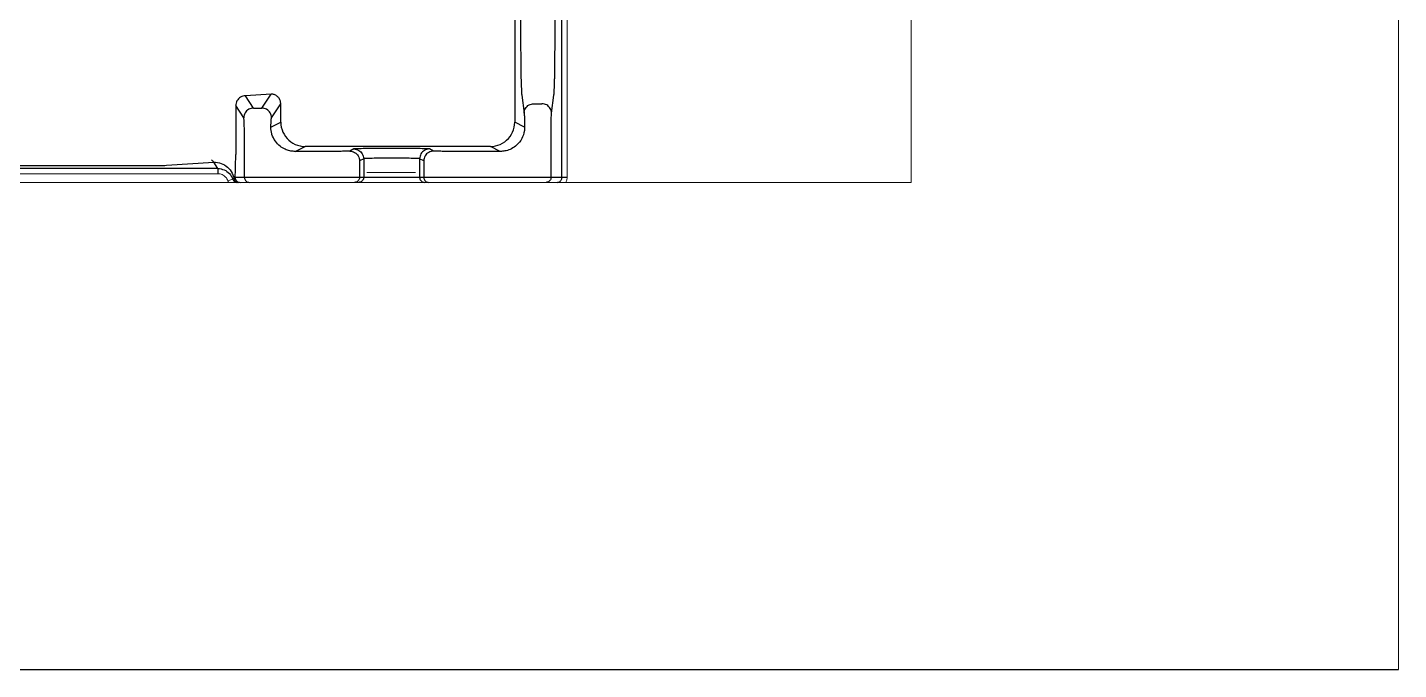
# Model space of a CAD drawing. Header units: millimetres. Extents: x 100 to 940, y 100 to 694.
# Drawn here: x 321.37 to 335.44, y 145.85 to 152.44 of the extents above; entities that cross this region are included whole.
import ezdxf

# ---------------------------------------------------------------- set-up
doc = ezdxf.new("R2010")
doc.units = ezdxf.units.MM
for name, color, linetype, lineweight in [('DTM_CURVE', 7, 'Continuous', 9), ('OUTLINE', 6, 'Continuous', 9), ('PAREDE', 7, 'Continuous', 9)]:
    doc.layers.add(name, color=color, linetype=linetype, lineweight=lineweight)

msp = doc.modelspace()

# ---------------------------------------------------------------- linework, layer by layer
at = {"color": 9, "linetype": 'Continuous'}
for p, q in [((326.778, 152.017), (326.82, 156.313)), ((326.392, 155.884), (326.43, 152.007)), ((326.367, 155.264), (326.367, 151.466)), ((326.43, 152.007), (326.43, 151.987)), ((326.43, 151.987), (326.431, 151.965)), ((326.431, 151.965), (326.431, 151.942)), ((326.777, 151.953), (326.778, 151.975)), ((326.777, 151.93), (326.777, 151.953)), ((326.778, 151.997), (326.778, 152.017)), ((326.778, 151.975), (326.778, 151.997)), ((326.431, 151.942), (326.431, 151.92)), ((323.867, 151.753), (323.604, 151.734)), ((323.687, 151.61), (323.604, 151.734)), ((323.771, 151.61), (323.867, 151.753)), ((326.439, 151.742), (326.463, 151.558)), ((323.504, 151.635), (323.504, 151.135)), ((323.587, 151.51), (323.504, 151.635)), ((323.687, 151.61), (323.771, 151.61)), ((323.871, 151.51), (323.966, 151.653)), ((323.966, 151.466), (323.966, 151.653)), ((326.563, 151.655), (326.645, 151.655)), ((323.866, 151.415), (323.966, 151.466)), ((326.468, 151.415), (326.367, 151.466)), ((323.594, 150.897), (323.594, 151.311)), ((326.74, 150.897), (326.74, 151.365)), ((323.504, 151.122), (323.504, 151.135)), ((323.504, 151.108), (323.504, 151.122)), ((323.504, 151.094), (323.504, 151.108)), ((324.115, 151.165), (324.216, 151.216)), ((326.117, 151.216), (324.216, 151.216)), ((324.717, 151.19), (324.674, 151.168)), ((325.534, 151.168), (325.491, 151.19)), ((326.218, 151.165), (325.718, 151.165)), ((326.218, 151.165), (326.117, 151.216)), ((320.747, 151.019), (322.686, 151.019)), ((322.794, 151.023), (323.278, 151.053)), ((323.266, 151.069), (323.256, 151.08)), ((323.269, 151.066), (323.266, 151.069)), ((323.32, 150.989), (323.278, 151.053)), ((323.32, 150.989), (323.32, 150.936)), ((323.501, 150.958), (323.502, 150.973)), ((323.502, 151.003), (323.503, 151.018)), ((323.502, 150.987), (323.502, 151.003)), ((323.502, 150.973), (323.502, 150.987)), ((323.503, 151.064), (323.504, 151.08)), ((323.503, 151.049), (323.503, 151.064)), ((323.503, 151.034), (323.503, 151.049)), ((323.503, 151.018), (323.503, 151.034)), ((323.504, 151.08), (323.504, 151.094)), ((324.817, 151.09), (324.774, 151.068)), ((324.774, 151.068), (324.774, 150.897)), ((324.817, 151.09), (324.817, 150.897)), ((325.391, 151.09), (325.391, 150.897)), ((325.434, 151.068), (325.391, 151.09)), ((325.434, 151.068), (325.434, 150.897)), ((326.904, 150.897), (323.498, 150.897)), ((323.499, 150.919), (323.5, 150.932)), ((323.5, 150.932), (323.501, 150.945)), ((323.501, 150.945), (323.501, 150.958)), ((323.539, 150.848), (323.548, 150.847))]:
    msp.add_line(p, q, dxfattribs=at)
at = {"color": 7, "linetype": 'Continuous'}
for p, q in [((326.852, 150.897), (326.852, 154.135)), ((323.32, 150.989), (320.751, 150.989))]:
    msp.add_line(p, q, dxfattribs=at)
msp.add_line((295.436, 145.847), (335.436, 145.847))
at = {"color": 9, "linetype": 'Continuous'}
for points in [[(326.431, 151.92), (326.432, 151.897), (326.432, 151.886), (326.433, 151.875), (326.433, 151.865), (326.433, 151.854), (326.433, 151.844), (326.434, 151.835), (326.434, 151.825), (326.435, 151.816), (326.435, 151.808), (326.435, 151.8), (326.436, 151.792), (326.436, 151.785), (326.436, 151.778), (326.437, 151.772), (326.437, 151.767), (326.438, 151.761), (326.438, 151.757), (326.438, 151.752), (326.439, 151.748), (326.439, 151.745), (326.439, 151.742)], [(326.745, 151.558), (326.769, 151.742), (326.769, 151.745), (326.769, 151.748), (326.77, 151.752), (326.77, 151.756), (326.77, 151.761), (326.771, 151.766), (326.771, 151.772), (326.772, 151.778), (326.772, 151.784), (326.772, 151.791), (326.773, 151.799), (326.773, 151.807), (326.774, 151.815), (326.774, 151.824), (326.774, 151.833), (326.775, 151.843), (326.775, 151.853), (326.775, 151.863), (326.776, 151.874), (326.776, 151.885), (326.776, 151.896), (326.776, 151.907), (326.777, 151.918), (326.777, 151.93)], [(323.604, 151.734), (323.591, 151.734), (323.578, 151.731), (323.566, 151.727), (323.554, 151.721), (323.543, 151.714), (323.533, 151.705), (323.525, 151.695), (323.517, 151.685), (323.512, 151.673), (323.507, 151.66), (323.505, 151.648), (323.504, 151.635)], [(323.966, 151.653), (323.966, 151.66), (323.965, 151.667), (323.964, 151.674), (323.962, 151.681), (323.96, 151.689), (323.957, 151.696), (323.953, 151.703), (323.949, 151.71), (323.944, 151.716), (323.939, 151.722), (323.933, 151.728), (323.927, 151.733), (323.92, 151.738), (323.914, 151.741), (323.907, 151.745), (323.9, 151.748), (323.893, 151.75), (323.886, 151.751), (323.879, 151.752), (323.873, 151.753), (323.867, 151.753)], [(323.687, 151.61), (323.674, 151.609), (323.661, 151.607), (323.649, 151.602), (323.637, 151.597), (323.626, 151.589), (323.616, 151.581), (323.608, 151.571), (323.6, 151.56), (323.595, 151.548), (323.59, 151.536), (323.588, 151.523), (323.587, 151.51)], [(323.871, 151.51), (323.87, 151.523), (323.868, 151.536), (323.864, 151.548), (323.858, 151.56), (323.85, 151.571), (323.842, 151.581), (323.832, 151.589), (323.821, 151.597), (323.809, 151.602), (323.797, 151.607), (323.784, 151.609), (323.771, 151.61)], [(326.463, 151.558), (326.464, 151.571), (326.467, 151.583), (326.471, 151.595), (326.477, 151.606), (326.484, 151.617), (326.493, 151.626), (326.503, 151.635), (326.514, 151.642), (326.525, 151.647), (326.538, 151.651), (326.55, 151.654), (326.563, 151.655)], [(326.463, 151.558), (326.464, 151.552), (326.465, 151.545), (326.465, 151.536), (326.466, 151.526), (326.466, 151.514), (326.467, 151.502), (326.467, 151.488), (326.467, 151.474), (326.468, 151.459), (326.468, 151.445), (326.468, 151.43), (326.468, 151.415)], [(326.745, 151.558), (326.744, 151.571), (326.741, 151.583), (326.737, 151.595), (326.731, 151.606), (326.724, 151.617), (326.715, 151.626), (326.705, 151.635), (326.695, 151.642), (326.683, 151.647), (326.671, 151.651), (326.658, 151.654), (326.645, 151.655)], [(326.74, 151.365), (326.74, 151.383), (326.74, 151.4), (326.74, 151.417), (326.74, 151.433), (326.74, 151.449), (326.741, 151.465), (326.741, 151.48), (326.741, 151.494), (326.742, 151.507), (326.742, 151.518), (326.743, 151.529), (326.743, 151.538), (326.744, 151.546), (326.744, 151.553), (326.745, 151.558)], [(323.594, 151.311), (323.594, 151.327), (323.593, 151.343), (323.593, 151.359), (323.593, 151.375), (323.593, 151.391), (323.593, 151.406), (323.592, 151.421), (323.592, 151.435), (323.592, 151.448), (323.591, 151.46), (323.591, 151.471), (323.59, 151.481), (323.59, 151.489), (323.589, 151.496), (323.589, 151.502), (323.588, 151.506), (323.588, 151.509), (323.587, 151.51)], [(323.866, 151.415), (323.866, 151.423), (323.866, 151.43), (323.866, 151.437), (323.866, 151.444), (323.867, 151.451), (323.867, 151.457), (323.867, 151.464), (323.867, 151.47), (323.868, 151.476), (323.868, 151.481), (323.868, 151.486), (323.869, 151.49), (323.869, 151.494), (323.869, 151.498), (323.869, 151.501), (323.87, 151.504), (323.87, 151.506), (323.87, 151.507), (323.871, 151.509), (323.871, 151.51), (323.871, 151.51)], [(323.876, 151.34), (323.873, 151.349), (323.871, 151.357), (323.87, 151.366), (323.868, 151.374), (323.867, 151.383), (323.866, 151.391), (323.866, 151.399), (323.866, 151.407), (323.866, 151.415)], [(323.966, 151.466), (323.968, 151.439), (323.972, 151.414), (323.979, 151.388), (323.988, 151.364), (324, 151.341), (324.014, 151.319), (324.031, 151.298), (324.049, 151.28), (324.069, 151.263), (324.091, 151.249), (324.115, 151.237), (324.139, 151.228), (324.164, 151.221), (324.19, 151.217), (324.216, 151.216)], [(326.117, 151.216), (326.143, 151.217), (326.169, 151.221), (326.194, 151.228), (326.219, 151.237), (326.242, 151.249), (326.264, 151.263), (326.284, 151.28), (326.303, 151.298), (326.319, 151.319), (326.333, 151.341), (326.345, 151.364), (326.355, 151.388), (326.361, 151.414), (326.365, 151.439), (326.367, 151.466)], [(326.468, 151.415), (326.468, 151.409), (326.468, 151.403), (326.468, 151.397), (326.467, 151.391), (326.467, 151.385), (326.466, 151.379)], [(324.115, 151.165), (324.104, 151.165), (324.093, 151.166), (324.082, 151.167), (324.071, 151.169), (324.059, 151.171), (324.047, 151.174), (324.035, 151.178), (324.023, 151.182), (324.01, 151.188), (323.997, 151.194), (323.985, 151.201), (323.972, 151.21), (323.959, 151.219), (323.946, 151.23), (323.934, 151.242), (323.922, 151.255), (323.911, 151.27), (323.9, 151.286), (323.891, 151.303), (323.883, 151.321), (323.876, 151.34)], [(326.466, 151.379), (326.462, 151.357), (326.456, 151.336), (326.448, 151.316), (326.439, 151.296), (326.428, 151.278), (326.416, 151.261), (326.403, 151.246), (326.39, 151.233), (326.376, 151.22), (326.362, 151.21), (326.348, 151.201), (326.334, 151.193), (326.32, 151.186), (326.306, 151.181), (326.293, 151.176), (326.28, 151.172), (326.267, 151.17), (326.254, 151.167), (326.242, 151.166), (326.23, 151.165), (326.218, 151.165)], [(324.674, 151.168), (324.673, 151.168), (324.671, 151.168), (324.667, 151.167), (324.662, 151.167), (324.655, 151.167), (324.647, 151.167), (324.637, 151.166), (324.626, 151.166), (324.614, 151.166), (324.6, 151.166), (324.586, 151.165), (324.571, 151.165), (324.555, 151.165), (324.538, 151.165), (324.522, 151.165), (324.506, 151.165), (324.49, 151.165), (324.115, 151.165)], [(324.674, 151.168), (324.687, 151.167), (324.7, 151.165), (324.712, 151.161), (324.724, 151.155), (324.735, 151.148), (324.745, 151.139), (324.753, 151.129), (324.761, 151.118), (324.766, 151.107), (324.771, 151.094), (324.773, 151.081), (324.774, 151.068)], [(325.491, 151.19), (325.489, 151.19), (325.483, 151.191), (325.475, 151.191), (325.464, 151.192), (325.451, 151.192), (325.435, 151.193), (325.416, 151.193), (325.395, 151.194), (325.373, 151.194), (325.348, 151.195), (325.322, 151.195), (325.294, 151.195), (325.264, 151.195), (325.234, 151.196), (325.202, 151.196), (325.17, 151.196), (325.137, 151.196), (325.104, 151.196), (325.071, 151.196), (325.039, 151.196), (325.006, 151.196), (324.975, 151.196), (324.944, 151.195), (324.915, 151.195), (324.887, 151.195), (324.86, 151.195), (324.836, 151.194), (324.813, 151.194), (324.792, 151.193), (324.774, 151.193), (324.758, 151.192), (324.744, 151.192), (324.733, 151.191), (324.725, 151.191), (324.719, 151.19), (324.717, 151.19)], [(324.717, 151.19), (324.73, 151.189), (324.743, 151.186), (324.755, 151.182), (324.767, 151.176), (324.778, 151.169), (324.787, 151.16), (324.796, 151.15), (324.803, 151.14), (324.809, 151.128), (324.813, 151.115), (324.816, 151.103), (324.817, 151.09)], [(325.491, 151.19), (325.478, 151.189), (325.465, 151.186), (325.453, 151.182), (325.441, 151.176), (325.431, 151.169), (325.421, 151.16), (325.412, 151.15), (325.405, 151.14), (325.399, 151.128), (325.395, 151.115), (325.392, 151.103), (325.391, 151.09)], [(325.534, 151.168), (325.521, 151.167), (325.508, 151.165), (325.496, 151.161), (325.484, 151.155), (325.473, 151.148), (325.463, 151.139), (325.455, 151.129), (325.447, 151.118), (325.442, 151.107), (325.437, 151.094), (325.435, 151.081), (325.434, 151.068)], [(325.718, 151.165), (325.703, 151.165), (325.687, 151.165), (325.671, 151.165), (325.655, 151.165), (325.639, 151.165), (325.624, 151.165), (325.609, 151.166), (325.596, 151.166), (325.583, 151.166), (325.572, 151.166), (325.562, 151.167), (325.554, 151.167), (325.547, 151.167), (325.541, 151.167), (325.538, 151.168), (325.535, 151.168), (325.534, 151.168)], [(322.686, 151.019), (322.704, 151.019), (322.722, 151.02), (322.74, 151.02), (322.758, 151.021), (322.776, 151.022), (322.794, 151.023)], [(323.278, 151.053), (323.278, 151.053), (323.278, 151.054), (323.278, 151.055), (323.277, 151.056), (323.277, 151.057), (323.276, 151.058), (323.275, 151.059), (323.274, 151.06), (323.273, 151.061), (323.272, 151.063), (323.271, 151.064), (323.269, 151.066)], [(323.278, 151.053), (323.298, 151.053), (323.317, 151.051), (323.336, 151.047), (323.354, 151.042), (323.372, 151.034), (323.389, 151.026), (323.405, 151.015), (323.421, 151.003), (323.435, 150.99), (323.447, 150.975), (323.458, 150.959), (323.468, 150.943), (323.476, 150.925), (323.483, 150.907), (323.487, 150.888)], [(325.391, 151.09), (325.389, 151.09), (325.385, 151.091), (325.379, 151.091), (325.371, 151.092), (325.361, 151.092), (325.349, 151.093), (325.335, 151.093), (325.32, 151.094), (325.303, 151.094), (325.285, 151.095), (325.265, 151.095), (325.245, 151.095), (325.223, 151.095), (325.2, 151.096), (325.177, 151.096), (325.153, 151.096), (325.129, 151.096), (325.104, 151.096), (325.08, 151.096), (325.056, 151.096), (325.032, 151.096), (325.008, 151.096), (324.986, 151.095), (324.964, 151.095), (324.943, 151.095), (324.923, 151.095), (324.905, 151.094), (324.888, 151.094), (324.873, 151.093), (324.859, 151.093), (324.847, 151.092), (324.837, 151.092), (324.829, 151.091), (324.823, 151.091), (324.819, 151.09), (324.817, 151.09)], [(323.487, 150.888), (323.486, 150.887), (323.485, 150.887), (323.483, 150.886), (323.482, 150.885), (323.481, 150.885), (323.48, 150.884), (323.479, 150.884), (323.477, 150.883), (323.476, 150.883), (323.475, 150.882), (323.474, 150.881), (323.473, 150.881)], [(323.491, 150.89), (323.491, 150.89), (323.491, 150.889), (323.49, 150.889), (323.49, 150.889), (323.489, 150.889), (323.489, 150.889), (323.489, 150.888), (323.489, 150.888), (323.488, 150.888), (323.488, 150.888), (323.488, 150.888), (323.487, 150.888)], [(323.487, 150.888), (323.489, 150.88), (323.492, 150.873), (323.497, 150.867), (323.502, 150.861), (323.508, 150.856), (323.514, 150.852), (323.521, 150.849), (323.529, 150.848), (323.536, 150.847)], [(323.498, 150.897), (323.498, 150.896), (323.497, 150.896), (323.497, 150.895), (323.496, 150.895), (323.496, 150.894), (323.495, 150.893), (323.495, 150.893), (323.494, 150.892), (323.494, 150.892), (323.493, 150.891), (323.493, 150.891), (323.492, 150.891), (323.491, 150.89)], [(323.498, 150.897), (323.498, 150.902), (323.499, 150.908), (323.499, 150.914), (323.499, 150.919)], [(323.498, 150.897), (323.499, 150.888), (323.501, 150.88), (323.505, 150.872), (323.51, 150.865), (323.516, 150.859), (323.523, 150.854), (323.531, 150.85), (323.539, 150.848)], [(323.594, 150.897), (323.594, 150.888), (323.597, 150.88), (323.6, 150.872), (323.605, 150.865), (323.611, 150.859), (323.619, 150.854), (323.626, 150.85), (323.635, 150.848), (323.644, 150.847)], [(324.774, 150.897), (324.773, 150.888), (324.771, 150.88), (324.767, 150.872), (324.762, 150.865), (324.756, 150.859), (324.749, 150.854), (324.741, 150.85), (324.733, 150.848), (324.724, 150.847)], [(324.817, 150.897), (324.816, 150.888), (324.814, 150.88), (324.81, 150.872), (324.805, 150.865), (324.799, 150.859), (324.792, 150.854), (324.784, 150.85), (324.775, 150.848), (324.767, 150.847)], [(325.391, 150.897), (325.392, 150.888), (325.394, 150.88), (325.398, 150.872), (325.403, 150.865), (325.409, 150.859), (325.416, 150.854), (325.424, 150.85), (325.433, 150.848), (325.441, 150.847)], [(325.434, 150.897), (325.435, 150.888), (325.437, 150.88), (325.441, 150.872), (325.446, 150.865), (325.452, 150.859), (325.459, 150.854), (325.467, 150.85), (325.475, 150.848), (325.484, 150.847)], [(326.74, 150.897), (326.739, 150.888), (326.737, 150.88), (326.733, 150.872), (326.728, 150.865), (326.722, 150.859), (326.715, 150.854), (326.707, 150.85), (326.698, 150.848), (326.69, 150.847)]]:
    msp.add_lwpolyline(points, dxfattribs=at)
at = {"color": 7, "linetype": 'Continuous'}
for points in [[(323.32, 150.989), (323.337, 150.988), (323.354, 150.985), (323.37, 150.981), (323.386, 150.975), (323.401, 150.968), (323.414, 150.959), (323.427, 150.948), (323.439, 150.937), (323.45, 150.924), (323.459, 150.911), (323.467, 150.896), (323.475, 150.876)], [(323.475, 150.876), (323.477, 150.872), (323.48, 150.867), (323.483, 150.863), (323.487, 150.86), (323.491, 150.856), (323.496, 150.854), (323.5, 150.851), (323.505, 150.849), (323.51, 150.848), (323.515, 150.847), (323.52, 150.847)], [(326.802, 150.847), (326.808, 150.848), (326.815, 150.849), (326.821, 150.851), (326.827, 150.854), (326.832, 150.857), (326.837, 150.862), (326.841, 150.867), (326.845, 150.872), (326.848, 150.878), (326.85, 150.884), (326.851, 150.89), (326.852, 150.897)]]:
    msp.add_lwpolyline(points, dxfattribs=at)
at = {"layer": 'DTM_CURVE', "color": 4, "linetype": 'Continuous'}
msp.add_line((325.35, 150.947), (324.85, 150.947), dxfattribs=at)
at = {"layer": 'OUTLINE'}
for p, q in [((326.904, 154.135), (326.904, 150.897)), ((323.32, 150.936), (320.751, 150.936)), ((323.423, 150.864), (323.419, 150.874)), ((323.473, 150.881), (323.423, 150.864)), ((326.891, 150.847), (323.431, 150.847))]:
    msp.add_line(p, q, dxfattribs=at)
for points in [[(323.419, 150.874), (323.414, 150.884), (323.408, 150.893), (323.4, 150.901), (323.392, 150.909), (323.384, 150.916), (323.374, 150.922), (323.364, 150.927), (323.354, 150.931), (323.343, 150.934), (323.332, 150.936), (323.32, 150.936)], [(323.431, 150.847), (323.429, 150.85), (323.428, 150.852), (323.427, 150.855), (323.425, 150.858), (323.424, 150.861), (323.423, 150.864)], [(326.904, 150.897), (326.904, 150.888), (326.903, 150.88), (326.901, 150.871), (326.898, 150.863), (326.895, 150.855), (326.891, 150.847)]]:
    msp.add_lwpolyline(points, dxfattribs=at)
at = {"layer": 'PAREDE'}
for p, q in [((330.436, 271.772), (330.436, 150.847)), ((335.436, 267.267), (335.436, 145.847)), ((330.436, 150.847), (300.436, 150.847))]:
    msp.add_line(p, q, dxfattribs=at)

doc.saveas('drawing.dxf')
